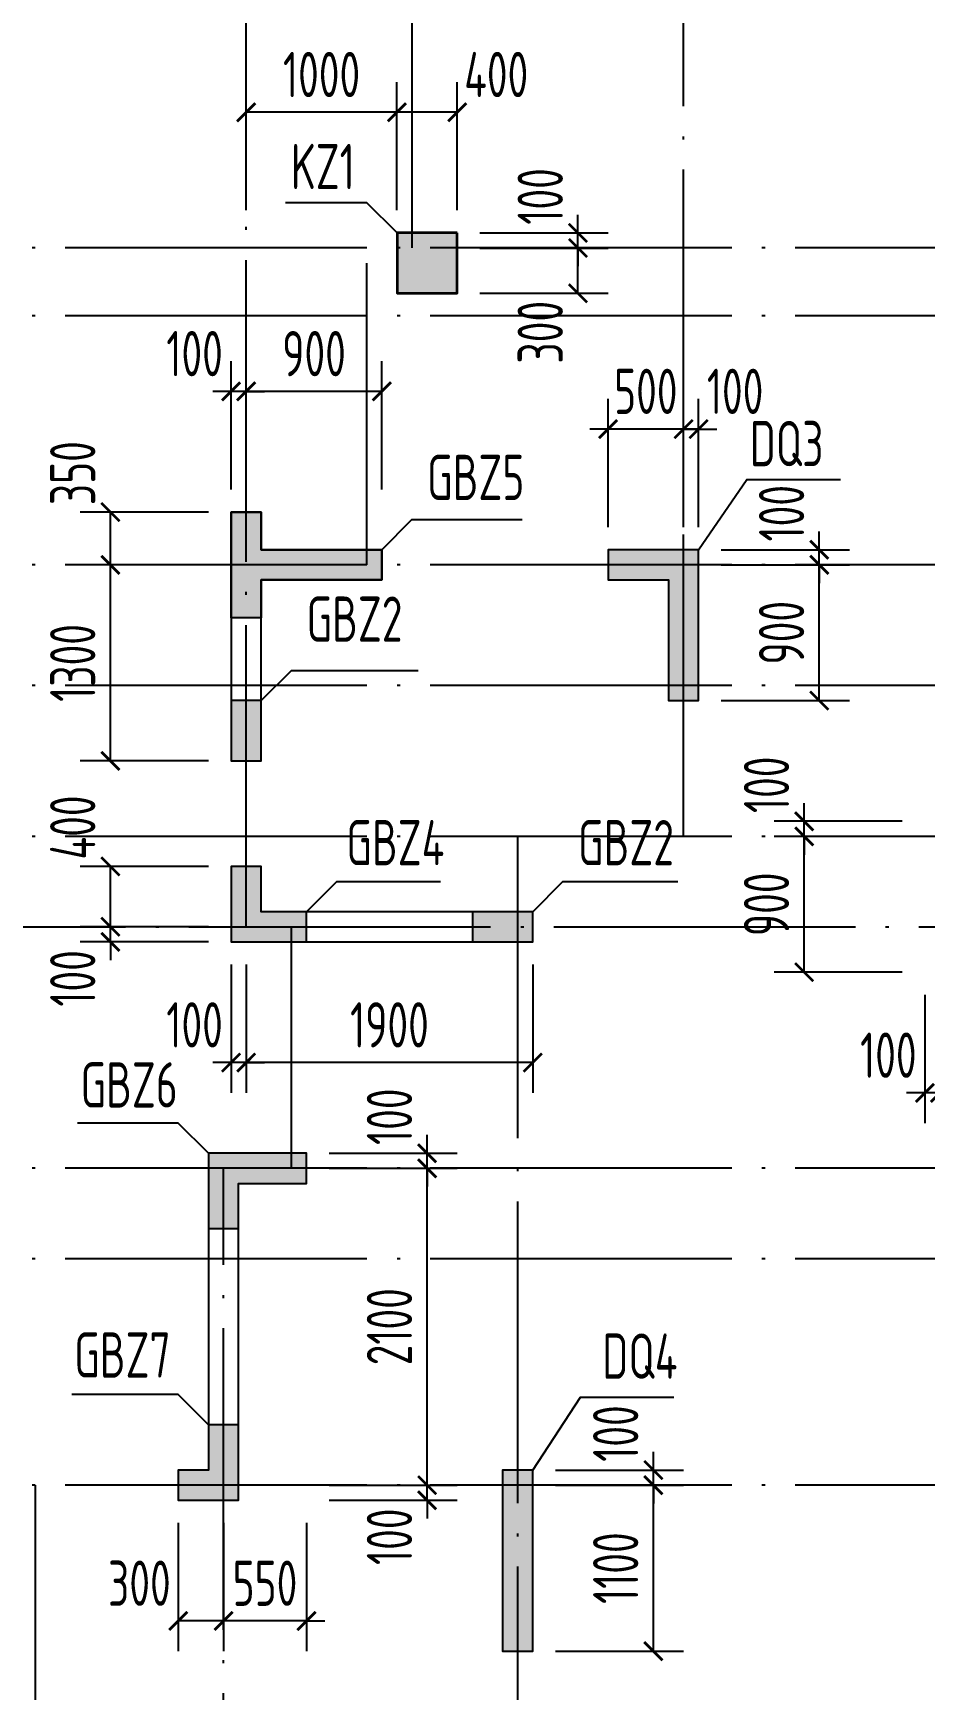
# Model space of a CAD drawing. Extents: x -668857 to 143095, y -247466 to 228182.
# Drawn here: x -314750 to -308837, y 133175 to 144156 of the extents above; entities that cross this region are included whole.
import ezdxf
from ezdxf.enums import TextEntityAlignment as Align

# ---------------------------------------------------------------- set-up
doc = ezdxf.new("R2010")
doc.units = 0
doc.header["$LTSCALE"] = 1000
doc.linetypes.add('DOTE', pattern=[2.42, 2, -0.2, 0.02, -0.2])
doc.layers.get('0').update_dxf_attribs({"linetype": 'CONTINUOUS'})
doc.layers.get('DEFPOINTS').update_dxf_attribs({"linetype": 'CONTINUOUS'})
for name, color, linetype in [('A-DOTE', 10, 'DOTE'), ('COLU_DE_TEXT', 7, 'CONTINUOUS'), ('LABEL', 1, 'CONTINUOUS'), ('S-Q墙实线', 6, 'CONTINUOUS'), ('S-Q墙标注', 3, 'CONTINUOUS'), ('S-X详图填充', 252, 'CONTINUOUS'), ('S-X详图实线', 4, 'CONTINUOUS'), ('S-Z柱实线', 6, 'CONTINUOUS'), ('S-Z柱编号', 6, 'CONTINUOUS')]:
    doc.layers.add(name, color=color, linetype=linetype)
doc.styles.add('TSSD_REIN', font='tssdeng.shx', dxfattribs={"width": 0.7, "height": 300, "bigfont": 'tssdchn.shx'})
doc.styles.add('结构文字', font='zstxt.shx', dxfattribs={"width": 0.7, "bigfont": 'zshz.shx'})
doc.dimstyles.new('STRUCK', dxfattribs={"dimtxt": 400, "dimasz": 121, "dimexe": 200, "dimexo": 150, "dimgap": 115, "dimtad": 1, "dimdec": 0, "dimdsep": 46, "dimtxsty": '结构文字', "dimblk": 'ARCHTICK', "dimcen": 400, "dimclrd": 3, "dimclre": 3, "dimclrt": 7, "dimadec": 0, "dimazin": 0, "dimtfac": 1, "dimtdec": 0, "dimtix": 1, "dimtmove": 2, "dimatfit": 3, "dimldrblk": '_DIMX', "dimfxl": 0, "dimtolj": 1, "dimtzin": 0, "dimarcsym": 0})

# ---------------------------------------------------------------- blocks, each defined once
blk = doc.blocks.new('20210726.16350016')
at = {"layer": 'A-DOTE'}
for p, q in [((18500, 13100.3), (18500, 21100)), ((19600, 17600), (19600, 21100)), ((21400, 13700), (21400, 21100)), ((55600, 17600), (3600, 17600)), ((19300, 15500), (19300, 17600)), ((55600, 17150), (3600, 17150)), ((55600, 15500), (3600, 15500)), ((55600, 14700), (3600, 14700)), ((55600, 13700), (3600, 13700)), ((20299.8, 13700), (20300, 3600)), ((3600, 13100.3), (55600, 13100.3)), ((18800, 11500), (18800, 13100)), ((55600, 11500), (3600, 11500)), ((18350, 3600.1), (18350, 11500)), ((55600, 10900), (3600, 10900)), ((55600, 9400), (3600, 9400)), ((17100, 9400), (17100, 3600))]:
    blk.add_line(p, q, dxfattribs=at)
blk = doc.blocks.new('_ArchTick')
at = {"color": 0, "linetype": 'ByBlock', "const_width": 0.15}
blk.add_lwpolyline([(-0.5, -0.5), (0.5, 0.5)], dxfattribs=at)
blk = doc.blocks.new('*D1576')
at = {"layer": 'DEFPOINTS', "color": 0}
for p in [(-311437, 134532), (-310637, 134532), (-311437, 133432)]:
    blk.add_point(p, dxfattribs=at)
at = {"layer": 'S-Q墙标注', "color": 3, "lineweight": -2}
for p, q in [((-311287, 134532), (-310437, 134532)), ((-310637, 133432), (-310637, 134532)), ((-311287, 133432), (-310437, 133432))]:
    blk.add_line(p, q, dxfattribs=at)
at = {"layer": 'S-Q墙标注', "color": 3, "lineweight": -2, "xscale": 121, "yscale": 121, "zscale": 121}
for p, rotation in [((-310637, 134532), 90), ((-310637, 133432), 270)]:
    blk.add_blockref('_ArchTick', p, dxfattribs=dict(at, rotation=rotation))
at = {"layer": 'S-Q墙标注', "color": 7, "insert": (-310887, 133982), "char_height": 300, "attachment_point": 5, "rotation": 90, "style": 'TSSD_REIN'}
blk.add_mtext('\\A1;1100', dxfattribs=at)
blk = doc.blocks.new('_DIMX')
blk.add_line((-150, 0), (150, 0))
at = {"const_width": 50}
blk.add_lwpolyline([(-70, -70), (70, 70)], dxfattribs=at)
blk = doc.blocks.new('*D1577')
at = {"layer": 'DEFPOINTS', "color": 0}
for p in [(-311437, 134632), (-310637, 134632), (-311437, 134532)]:
    blk.add_point(p, dxfattribs=at)
at = {"layer": 'S-Q墙标注', "color": 3, "lineweight": -2}
for p, q in [((-310637, 134632), (-310637, 134753)), ((-311287, 134632), (-310437, 134632)), ((-310637, 134532), (-310637, 134632)), ((-311287, 134532), (-310437, 134532)), ((-310637, 134532), (-310637, 134411))]:
    blk.add_line(p, q, dxfattribs=at)
at = {"layer": 'S-Q墙标注', "color": 3, "lineweight": -2, "xscale": 121, "yscale": 121, "zscale": 121}
for p, rotation in [((-310637, 134632), 270), ((-310637, 134532), 90)]:
    blk.add_blockref('_ArchTick', p, dxfattribs=dict(at, rotation=rotation))
at = {"layer": 'S-Q墙标注', "color": 7, "insert": (-310887, 134874), "char_height": 300, "attachment_point": 5, "rotation": 90, "style": 'TSSD_REIN'}
blk.add_mtext('\\A1;100', dxfattribs=at)
blk = doc.blocks.new('*D1586')
at = {"layer": 'DEFPOINTS', "color": 0}
for p in [(-309637, 138832), (-308837, 138832), (-308837, 137932)]:
    blk.add_point(p, dxfattribs=at)
at = {"layer": 'S-Q墙标注', "color": 3, "lineweight": -2}
for p, q in [((-308987, 138832), (-309837, 138832)), ((-309637, 137932), (-309637, 138832)), ((-308987, 137932), (-309837, 137932))]:
    blk.add_line(p, q, dxfattribs=at)
at = {"layer": 'S-Q墙标注', "color": 3, "lineweight": -2, "xscale": 121, "yscale": 121, "zscale": 121}
for p, rotation in [((-309637, 138832), 90), ((-309637, 137932), 270)]:
    blk.add_blockref('_ArchTick', p, dxfattribs=dict(at, rotation=rotation))
at = {"layer": 'S-Q墙标注', "color": 7, "insert": (-309887, 138382), "char_height": 300, "attachment_point": 5, "rotation": 90, "style": 'TSSD_REIN'}
blk.add_mtext('\\A1;900', dxfattribs=at)
blk = doc.blocks.new('*D1587')
at = {"layer": 'DEFPOINTS', "color": 0}
for p in [(-309637, 138932), (-308837, 138932), (-308837, 138832)]:
    blk.add_point(p, dxfattribs=at)
at = {"layer": 'S-Q墙标注', "color": 3, "lineweight": -2}
for p, q in [((-309637, 138932), (-309637, 139053)), ((-308987, 138932), (-309837, 138932)), ((-309637, 138832), (-309637, 138932)), ((-308987, 138832), (-309837, 138832)), ((-309637, 138832), (-309637, 138711))]:
    blk.add_line(p, q, dxfattribs=at)
at = {"layer": 'S-Q墙标注', "color": 3, "lineweight": -2, "xscale": 121, "yscale": 121, "zscale": 121}
for p, rotation in [((-309637, 138932), 270), ((-309637, 138832), 90)]:
    blk.add_blockref('_ArchTick', p, dxfattribs=dict(at, rotation=rotation))
at = {"layer": 'S-Q墙标注', "color": 7, "insert": (-309887, 139174), "char_height": 300, "attachment_point": 5, "rotation": 90, "style": 'TSSD_REIN'}
blk.add_mtext('\\A1;100', dxfattribs=at)
blk = doc.blocks.new('*D1589')
at = {"layer": 'DEFPOINTS', "color": 0}
for p in [(-308837, 137932), (-308737, 137932), (-308837, 137132)]:
    blk.add_point(p, dxfattribs=at)
at = {"layer": 'S-Q墙标注', "color": 3, "lineweight": -2}
for p, q in [((-308837, 137782), (-308837, 136932)), ((-308737, 137782), (-308737, 136932)), ((-308837, 137132), (-308958, 137132)), ((-308737, 137132), (-308837, 137132)), ((-308737, 137132), (-308616, 137132))]:
    blk.add_line(p, q, dxfattribs=at)
at = {"layer": 'S-Q墙标注', "color": 3, "lineweight": -2, "xscale": 121, "yscale": 121, "zscale": 121}
blk.add_blockref('_ArchTick', (-308837, 137132), dxfattribs=at)
at = {"layer": 'S-Q墙标注', "color": 3, "lineweight": -2, "xscale": 121, "yscale": 121, "zscale": 121, "rotation": 180}
blk.add_blockref('_ArchTick', (-308737, 137132), dxfattribs=at)
at = {"layer": 'S-Q墙标注', "color": 7, "insert": (-309079, 137382), "char_height": 300, "attachment_point": 5, "style": 'TSSD_REIN'}
blk.add_mtext('\\A1;100', dxfattribs=at)
blk = doc.blocks.new('*D1590')
at = {"layer": 'DEFPOINTS', "color": 0}
for p in [(-314237, 138233), (-313437, 138233), (-313437, 138133)]:
    blk.add_point(p, dxfattribs=at)
at = {"layer": 'S-Q墙标注', "color": 3, "lineweight": -2}
for p, q in [((-314237, 138233), (-314237, 138354)), ((-313587, 138233), (-314437, 138233)), ((-314237, 138133), (-314237, 138233)), ((-313587, 138133), (-314437, 138133)), ((-314237, 138133), (-314237, 138012))]:
    blk.add_line(p, q, dxfattribs=at)
at = {"layer": 'S-Q墙标注', "color": 3, "lineweight": -2, "xscale": 121, "yscale": 121, "zscale": 121}
for p, rotation in [((-314237, 138233), 270), ((-314237, 138133), 90)]:
    blk.add_blockref('_ArchTick', p, dxfattribs=dict(at, rotation=rotation))
at = {"layer": 'S-Q墙标注', "color": 7, "insert": (-314487, 137891), "char_height": 300, "attachment_point": 5, "rotation": 90, "style": 'TSSD_REIN'}
blk.add_mtext('\\A1;100', dxfattribs=at)
blk = doc.blocks.new('*D1591')
at = {"layer": 'DEFPOINTS', "color": 0}
for p in [(-314237, 138633), (-313437, 138633), (-313437, 138233)]:
    blk.add_point(p, dxfattribs=at)
at = {"layer": 'S-Q墙标注', "color": 3, "lineweight": -2}
for p, q in [((-313587, 138633), (-314437, 138633)), ((-314237, 138233), (-314237, 138633)), ((-313587, 138233), (-314437, 138233))]:
    blk.add_line(p, q, dxfattribs=at)
at = {"layer": 'S-Q墙标注', "color": 3, "lineweight": -2, "xscale": 121, "yscale": 121, "zscale": 121}
for p, rotation in [((-314237, 138633), 90), ((-314237, 138233), 270)]:
    blk.add_blockref('_ArchTick', p, dxfattribs=dict(at, rotation=rotation))
at = {"layer": 'S-Q墙标注', "color": 7, "insert": (-314487, 138891), "char_height": 300, "attachment_point": 5, "rotation": 90, "style": 'TSSD_REIN'}
blk.add_mtext('\\A1;400', dxfattribs=at)
blk = doc.blocks.new('*D1592')
at = {"layer": 'DEFPOINTS', "color": 0}
for p in [(-313337, 138133), (-311437, 138133), (-313337, 137333)]:
    blk.add_point(p, dxfattribs=at)
at = {"layer": 'S-Q墙标注', "color": 3, "lineweight": -2}
for p, q in [((-313337, 137983), (-313337, 137133)), ((-311437, 137983), (-311437, 137133)), ((-311437, 137333), (-313337, 137333))]:
    blk.add_line(p, q, dxfattribs=at)
at = {"layer": 'S-Q墙标注', "color": 3, "lineweight": -2, "xscale": 121, "yscale": 121, "zscale": 121, "rotation": 180}
blk.add_blockref('_ArchTick', (-313337, 137333), dxfattribs=at)
at = {"layer": 'S-Q墙标注', "color": 3, "lineweight": -2, "xscale": 121, "yscale": 121, "zscale": 121}
blk.add_blockref('_ArchTick', (-311437, 137333), dxfattribs=at)
at = {"layer": 'S-Q墙标注', "color": 7, "insert": (-312387, 137583), "char_height": 300, "attachment_point": 5, "style": 'TSSD_REIN'}
blk.add_mtext('\\A1;1900', dxfattribs=at)
blk = doc.blocks.new('*D1593')
at = {"layer": 'DEFPOINTS', "color": 0}
for p in [(-313437, 138133), (-313337, 138133), (-313437, 137333)]:
    blk.add_point(p, dxfattribs=at)
at = {"layer": 'S-Q墙标注', "color": 3, "lineweight": -2}
for p, q in [((-313437, 137983), (-313437, 137133)), ((-313337, 137983), (-313337, 137133)), ((-313437, 137333), (-313558, 137333)), ((-313337, 137333), (-313437, 137333)), ((-313337, 137333), (-313216, 137333))]:
    blk.add_line(p, q, dxfattribs=at)
at = {"layer": 'S-Q墙标注', "color": 3, "lineweight": -2, "xscale": 121, "yscale": 121, "zscale": 121}
blk.add_blockref('_ArchTick', (-313437, 137333), dxfattribs=at)
at = {"layer": 'S-Q墙标注', "color": 3, "lineweight": -2, "xscale": 121, "yscale": 121, "zscale": 121, "rotation": 180}
blk.add_blockref('_ArchTick', (-313337, 137333), dxfattribs=at)
at = {"layer": 'S-Q墙标注', "color": 7, "insert": (-313679, 137583), "char_height": 300, "attachment_point": 5, "style": 'TSSD_REIN'}
blk.add_mtext('\\A1;100', dxfattribs=at)
blk = doc.blocks.new('*D1594')
at = {"layer": 'DEFPOINTS', "color": 0}
for p in [(-310337, 140632), (-309537, 140632), (-310337, 139732)]:
    blk.add_point(p, dxfattribs=at)
at = {"layer": 'S-Q墙标注', "color": 3, "lineweight": -2}
for p, q in [((-310187, 140632), (-309337, 140632)), ((-309537, 139732), (-309537, 140632)), ((-310187, 139732), (-309337, 139732))]:
    blk.add_line(p, q, dxfattribs=at)
at = {"layer": 'S-Q墙标注', "color": 3, "lineweight": -2, "xscale": 121, "yscale": 121, "zscale": 121}
for p, rotation in [((-309537, 140632), 90), ((-309537, 139732), 270)]:
    blk.add_blockref('_ArchTick', p, dxfattribs=dict(at, rotation=rotation))
at = {"layer": 'S-Q墙标注', "color": 7, "insert": (-309787, 140182), "char_height": 300, "attachment_point": 5, "rotation": 90, "style": 'TSSD_REIN'}
blk.add_mtext('\\A1;900', dxfattribs=at)
blk = doc.blocks.new('*D1595')
at = {"layer": 'DEFPOINTS', "color": 0}
for p in [(-310337, 140732), (-309537, 140732), (-310337, 140632)]:
    blk.add_point(p, dxfattribs=at)
at = {"layer": 'S-Q墙标注', "color": 3, "lineweight": -2}
for p, q in [((-309537, 140732), (-309537, 140853)), ((-310187, 140732), (-309337, 140732)), ((-309537, 140632), (-309537, 140732)), ((-310187, 140632), (-309337, 140632)), ((-309537, 140632), (-309537, 140511))]:
    blk.add_line(p, q, dxfattribs=at)
at = {"layer": 'S-Q墙标注', "color": 3, "lineweight": -2, "xscale": 121, "yscale": 121, "zscale": 121}
for p, rotation in [((-309537, 140732), 270), ((-309537, 140632), 90)]:
    blk.add_blockref('_ArchTick', p, dxfattribs=dict(at, rotation=rotation))
at = {"layer": 'S-Q墙标注', "color": 7, "insert": (-309787, 140974), "char_height": 300, "attachment_point": 5, "rotation": 90, "style": 'TSSD_REIN'}
blk.add_mtext('\\A1;100', dxfattribs=at)
blk = doc.blocks.new('*D1596')
at = {"layer": 'DEFPOINTS', "color": 0}
for p in [(-310437, 141532), (-310437, 140732), (-310337, 140732)]:
    blk.add_point(p, dxfattribs=at)
at = {"layer": 'S-Q墙标注', "color": 3, "lineweight": -2}
for p, q in [((-310437, 140882), (-310437, 141732)), ((-310337, 140882), (-310337, 141732)), ((-310437, 141532), (-310558, 141532)), ((-310337, 141532), (-310437, 141532)), ((-310337, 141532), (-310216, 141532))]:
    blk.add_line(p, q, dxfattribs=at)
at = {"layer": 'S-Q墙标注', "color": 3, "lineweight": -2, "xscale": 121, "yscale": 121, "zscale": 121}
blk.add_blockref('_ArchTick', (-310437, 141532), dxfattribs=at)
at = {"layer": 'S-Q墙标注', "color": 3, "lineweight": -2, "xscale": 121, "yscale": 121, "zscale": 121, "rotation": 180}
blk.add_blockref('_ArchTick', (-310337, 141532), dxfattribs=at)
at = {"layer": 'S-Q墙标注', "color": 7, "insert": (-310095, 141782), "char_height": 300, "attachment_point": 5, "style": 'TSSD_REIN'}
blk.add_mtext('\\A1;100', dxfattribs=at)
blk = doc.blocks.new('*D1597')
at = {"layer": 'DEFPOINTS', "color": 0}
for p in [(-310937, 141532), (-310937, 140732), (-310437, 140732)]:
    blk.add_point(p, dxfattribs=at)
at = {"layer": 'S-Q墙标注', "color": 3, "lineweight": -2}
for p, q in [((-310937, 140882), (-310937, 141732)), ((-310437, 140882), (-310437, 141732)), ((-310937, 141532), (-311058, 141532)), ((-310437, 141532), (-310937, 141532)), ((-310437, 141532), (-310316, 141532))]:
    blk.add_line(p, q, dxfattribs=at)
at = {"layer": 'S-Q墙标注', "color": 3, "lineweight": -2, "xscale": 121, "yscale": 121, "zscale": 121}
blk.add_blockref('_ArchTick', (-310937, 141532), dxfattribs=at)
at = {"layer": 'S-Q墙标注', "color": 3, "lineweight": -2, "xscale": 121, "yscale": 121, "zscale": 121, "rotation": 180}
blk.add_blockref('_ArchTick', (-310437, 141532), dxfattribs=at)
at = {"layer": 'S-Q墙标注', "color": 7, "insert": (-310687, 141782), "char_height": 300, "attachment_point": 5, "style": 'TSSD_REIN'}
blk.add_mtext('\\A1;500', dxfattribs=at)
blk = doc.blocks.new('*D1598')
at = {"layer": 'DEFPOINTS', "color": 0}
for p in [(-312937, 134532), (-312137, 134532), (-312937, 134432)]:
    blk.add_point(p, dxfattribs=at)
at = {"layer": 'S-Q墙标注', "color": 3, "lineweight": -2}
for p, q in [((-312137, 134532), (-312137, 134653)), ((-312787, 134532), (-311937, 134532)), ((-312137, 134432), (-312137, 134532)), ((-312787, 134432), (-311937, 134432)), ((-312137, 134432), (-312137, 134311))]:
    blk.add_line(p, q, dxfattribs=at)
at = {"layer": 'S-Q墙标注', "color": 3, "lineweight": -2, "xscale": 121, "yscale": 121, "zscale": 121}
for p, rotation in [((-312137, 134532), 270), ((-312137, 134432), 90)]:
    blk.add_blockref('_ArchTick', p, dxfattribs=dict(at, rotation=rotation))
at = {"layer": 'S-Q墙标注', "color": 7, "insert": (-312387, 134190), "char_height": 300, "attachment_point": 5, "rotation": 90, "style": 'TSSD_REIN'}
blk.add_mtext('\\A1;100', dxfattribs=at)
blk = doc.blocks.new('*D1599')
at = {"layer": 'DEFPOINTS', "color": 0}
for p in [(-312937, 136632), (-312137, 136632), (-312937, 134532)]:
    blk.add_point(p, dxfattribs=at)
at = {"layer": 'S-Q墙标注', "color": 3, "lineweight": -2}
for p, q in [((-312787, 136632), (-311937, 136632)), ((-312137, 134532), (-312137, 136632)), ((-312787, 134532), (-311937, 134532))]:
    blk.add_line(p, q, dxfattribs=at)
at = {"layer": 'S-Q墙标注', "color": 3, "lineweight": -2, "xscale": 121, "yscale": 121, "zscale": 121}
for p, rotation in [((-312137, 136632), 90), ((-312137, 134532), 270)]:
    blk.add_blockref('_ArchTick', p, dxfattribs=dict(at, rotation=rotation))
at = {"layer": 'S-Q墙标注', "color": 7, "insert": (-312387, 135582), "char_height": 300, "attachment_point": 5, "rotation": 90, "style": 'TSSD_REIN'}
blk.add_mtext('\\A1;2100', dxfattribs=at)
blk = doc.blocks.new('*D1600')
at = {"layer": 'DEFPOINTS', "color": 0}
for p in [(-312937, 136732), (-312137, 136732), (-312937, 136632)]:
    blk.add_point(p, dxfattribs=at)
at = {"layer": 'S-Q墙标注', "color": 3, "lineweight": -2}
for p, q in [((-312137, 136732), (-312137, 136853)), ((-312787, 136732), (-311937, 136732)), ((-312137, 136632), (-312137, 136732)), ((-312787, 136632), (-311937, 136632)), ((-312137, 136632), (-312137, 136511))]:
    blk.add_line(p, q, dxfattribs=at)
at = {"layer": 'S-Q墙标注', "color": 3, "lineweight": -2, "xscale": 121, "yscale": 121, "zscale": 121}
for p, rotation in [((-312137, 136732), 270), ((-312137, 136632), 90)]:
    blk.add_blockref('_ArchTick', p, dxfattribs=dict(at, rotation=rotation))
at = {"layer": 'S-Q墙标注', "color": 7, "insert": (-312387, 136974), "char_height": 300, "attachment_point": 5, "rotation": 90, "style": 'TSSD_REIN'}
blk.add_mtext('\\A1;100', dxfattribs=at)
blk = doc.blocks.new('*D1318')
at = {"layer": 'DEFPOINTS', "color": 0}
for p in [(-313487, 134432), (-312937, 134432), (-313487, 133632)]:
    blk.add_point(p, dxfattribs=at)
at = {"layer": 'S-Q墙标注', "color": 3, "lineweight": -2}
for p, q in [((-313487, 134282), (-313487, 133432)), ((-312937, 134282), (-312937, 133432)), ((-313487, 133632), (-313608, 133632)), ((-312937, 133632), (-313487, 133632)), ((-312937, 133632), (-312816, 133632))]:
    blk.add_line(p, q, dxfattribs=at)
at = {"layer": 'S-Q墙标注', "color": 3, "lineweight": -2, "xscale": 121, "yscale": 121, "zscale": 121}
blk.add_blockref('_ArchTick', (-313487, 133632), dxfattribs=at)
at = {"layer": 'S-Q墙标注', "color": 3, "lineweight": -2, "xscale": 121, "yscale": 121, "zscale": 121, "rotation": 180}
blk.add_blockref('_ArchTick', (-312937, 133632), dxfattribs=at)
at = {"layer": 'S-Q墙标注', "color": 7, "insert": (-313212, 133882), "char_height": 300, "attachment_point": 5, "style": 'TSSD_REIN'}
blk.add_mtext('\\A1;550', dxfattribs=at)
blk = doc.blocks.new('*D1319')
at = {"layer": 'DEFPOINTS', "color": 0}
for p in [(-313787, 134432), (-313487, 134432), (-313787, 133632)]:
    blk.add_point(p, dxfattribs=at)
at = {"layer": 'S-Q墙标注', "color": 3, "lineweight": -2}
for p, q in [((-313787, 134282), (-313787, 133432)), ((-313487, 134282), (-313487, 133432)), ((-313487, 133632), (-313787, 133632))]:
    blk.add_line(p, q, dxfattribs=at)
at = {"layer": 'S-Q墙标注', "color": 3, "lineweight": -2, "xscale": 121, "yscale": 121, "zscale": 121, "rotation": 180}
blk.add_blockref('_ArchTick', (-313787, 133632), dxfattribs=at)
at = {"layer": 'S-Q墙标注', "color": 3, "lineweight": -2, "xscale": 121, "yscale": 121, "zscale": 121}
blk.add_blockref('_ArchTick', (-313487, 133632), dxfattribs=at)
at = {"layer": 'S-Q墙标注', "color": 7, "insert": (-314045, 133882), "char_height": 300, "attachment_point": 5, "style": 'TSSD_REIN'}
blk.add_mtext('\\A1;300', dxfattribs=at)
blk = doc.blocks.new('*D1348')
at = {"layer": 'DEFPOINTS', "color": 0}
for p in [(-311937, 142832), (-311137, 142832), (-311937, 142732)]:
    blk.add_point(p, dxfattribs=at)
at = {"layer": 'S-Q墙标注', "color": 3, "lineweight": -2}
for p, q in [((-311137, 142832), (-311137, 142953)), ((-311787, 142832), (-310937, 142832)), ((-311137, 142732), (-311137, 142832)), ((-311787, 142732), (-310937, 142732)), ((-311137, 142732), (-311137, 142611))]:
    blk.add_line(p, q, dxfattribs=at)
at = {"layer": 'S-Q墙标注', "color": 3, "lineweight": -2, "xscale": 121, "yscale": 121, "zscale": 121}
for p, rotation in [((-311137, 142832), 270), ((-311137, 142732), 90)]:
    blk.add_blockref('_ArchTick', p, dxfattribs=dict(at, rotation=rotation))
at = {"layer": 'S-Q墙标注', "color": 7, "insert": (-311387, 143074), "char_height": 300, "attachment_point": 5, "rotation": 90, "style": 'TSSD_REIN'}
blk.add_mtext('\\A1;100', dxfattribs=at)
blk = doc.blocks.new('*D1351')
at = {"layer": 'DEFPOINTS', "color": 0}
for p in [(-311937, 142732), (-311137, 142732), (-311937, 142432)]:
    blk.add_point(p, dxfattribs=at)
at = {"layer": 'S-Q墙标注', "color": 3, "lineweight": -2}
for p, q in [((-311787, 142732), (-310937, 142732)), ((-311137, 142432), (-311137, 142732)), ((-311787, 142432), (-310937, 142432))]:
    blk.add_line(p, q, dxfattribs=at)
at = {"layer": 'S-Q墙标注', "color": 3, "lineweight": -2, "xscale": 121, "yscale": 121, "zscale": 121}
for p, rotation in [((-311137, 142732), 90), ((-311137, 142432), 270)]:
    blk.add_blockref('_ArchTick', p, dxfattribs=dict(at, rotation=rotation))
at = {"layer": 'S-Q墙标注', "color": 7, "insert": (-311387, 142174), "char_height": 300, "attachment_point": 5, "rotation": 90, "style": 'TSSD_REIN'}
blk.add_mtext('\\A1;300', dxfattribs=at)
blk = doc.blocks.new('*D1352')
at = {"layer": 'DEFPOINTS', "color": 0}
for p in [(-312337, 143632), (-312337, 142832), (-311937, 142832)]:
    blk.add_point(p, dxfattribs=at)
at = {"layer": 'S-Q墙标注', "color": 3, "lineweight": -2}
for p, q in [((-312337, 142982), (-312337, 143832)), ((-311937, 142982), (-311937, 143832)), ((-311937, 143632), (-312337, 143632))]:
    blk.add_line(p, q, dxfattribs=at)
at = {"layer": 'S-Q墙标注', "color": 3, "lineweight": -2, "xscale": 121, "yscale": 121, "zscale": 121, "rotation": 180}
blk.add_blockref('_ArchTick', (-312337, 143632), dxfattribs=at)
at = {"layer": 'S-Q墙标注', "color": 3, "lineweight": -2, "xscale": 121, "yscale": 121, "zscale": 121}
blk.add_blockref('_ArchTick', (-311937, 143632), dxfattribs=at)
at = {"layer": 'S-Q墙标注', "color": 7, "insert": (-311679, 143882), "char_height": 300, "attachment_point": 5, "style": 'TSSD_REIN'}
blk.add_mtext('\\A1;400', dxfattribs=at)
blk = doc.blocks.new('*D1298')
at = {"layer": 'DEFPOINTS', "color": 0}
for p in [(-313337, 143632), (-313337, 142832), (-312337, 142832)]:
    blk.add_point(p, dxfattribs=at)
at = {"layer": 'S-Q墙标注', "color": 3, "lineweight": -2}
for p, q in [((-313337, 142982), (-313337, 143832)), ((-312337, 142982), (-312337, 143832)), ((-312337, 143632), (-313337, 143632))]:
    blk.add_line(p, q, dxfattribs=at)
at = {"layer": 'S-Q墙标注', "color": 3, "lineweight": -2, "xscale": 121, "yscale": 121, "zscale": 121, "rotation": 180}
blk.add_blockref('_ArchTick', (-313337, 143632), dxfattribs=at)
at = {"layer": 'S-Q墙标注', "color": 3, "lineweight": -2, "xscale": 121, "yscale": 121, "zscale": 121}
blk.add_blockref('_ArchTick', (-312337, 143632), dxfattribs=at)
at = {"layer": 'S-Q墙标注', "color": 7, "insert": (-312837, 143882), "char_height": 300, "attachment_point": 5, "style": 'TSSD_REIN'}
blk.add_mtext('\\A1;1000', dxfattribs=at)
blk = doc.blocks.new('*D1253')
at = {"layer": 'DEFPOINTS', "color": 0}
for p in [(-314237, 140632), (-313437, 140632), (-313437, 139332)]:
    blk.add_point(p, dxfattribs=at)
at = {"layer": 'S-Q墙标注', "color": 3, "lineweight": -2}
for p, q in [((-313587, 140632), (-314437, 140632)), ((-314237, 139332), (-314237, 140632)), ((-313587, 139332), (-314437, 139332))]:
    blk.add_line(p, q, dxfattribs=at)
at = {"layer": 'S-Q墙标注', "color": 3, "lineweight": -2, "xscale": 121, "yscale": 121, "zscale": 121}
for p, rotation in [((-314237, 140632), 90), ((-314237, 139332), 270)]:
    blk.add_blockref('_ArchTick', p, dxfattribs=dict(at, rotation=rotation))
at = {"layer": 'S-Q墙标注', "color": 7, "insert": (-314487, 139982), "char_height": 300, "attachment_point": 5, "rotation": 90, "style": 'TSSD_REIN'}
blk.add_mtext('\\A1;1300', dxfattribs=at)
blk = doc.blocks.new('*D1254')
at = {"layer": 'DEFPOINTS', "color": 0}
for p in [(-314237, 140982), (-313437, 140982), (-313437, 140632)]:
    blk.add_point(p, dxfattribs=at)
at = {"layer": 'S-Q墙标注', "color": 3, "lineweight": -2}
for p, q in [((-313587, 140982), (-314437, 140982)), ((-314237, 140632), (-314237, 140982)), ((-313587, 140632), (-314437, 140632))]:
    blk.add_line(p, q, dxfattribs=at)
at = {"layer": 'S-Q墙标注', "color": 3, "lineweight": -2, "xscale": 121, "yscale": 121, "zscale": 121}
for p, rotation in [((-314237, 140982), 90), ((-314237, 140632), 270)]:
    blk.add_blockref('_ArchTick', p, dxfattribs=dict(at, rotation=rotation))
at = {"layer": 'S-Q墙标注', "color": 7, "insert": (-314487, 141240), "char_height": 300, "attachment_point": 5, "rotation": 90, "style": 'TSSD_REIN'}
blk.add_mtext('\\A1;350', dxfattribs=at)
blk = doc.blocks.new('*D1255')
at = {"layer": 'DEFPOINTS', "color": 0}
for p in [(-313337, 141782), (-313337, 140982), (-312437, 140982)]:
    blk.add_point(p, dxfattribs=at)
at = {"layer": 'S-Q墙标注', "color": 3, "lineweight": -2}
for p, q in [((-313337, 141132), (-313337, 141982)), ((-312437, 141132), (-312437, 141982)), ((-312437, 141782), (-313337, 141782))]:
    blk.add_line(p, q, dxfattribs=at)
at = {"layer": 'S-Q墙标注', "color": 3, "lineweight": -2, "xscale": 121, "yscale": 121, "zscale": 121, "rotation": 180}
blk.add_blockref('_ArchTick', (-313337, 141782), dxfattribs=at)
at = {"layer": 'S-Q墙标注', "color": 3, "lineweight": -2, "xscale": 121, "yscale": 121, "zscale": 121}
blk.add_blockref('_ArchTick', (-312437, 141782), dxfattribs=at)
at = {"layer": 'S-Q墙标注', "color": 7, "insert": (-312887, 142032), "char_height": 300, "attachment_point": 5, "style": 'TSSD_REIN'}
blk.add_mtext('\\A1;900', dxfattribs=at)
blk = doc.blocks.new('*D1256')
at = {"layer": 'DEFPOINTS', "color": 0}
for p in [(-313437, 141782), (-313437, 140982), (-313337, 140982)]:
    blk.add_point(p, dxfattribs=at)
at = {"layer": 'S-Q墙标注', "color": 3, "lineweight": -2}
for p, q in [((-313437, 141132), (-313437, 141982)), ((-313337, 141132), (-313337, 141982)), ((-313437, 141782), (-313558, 141782)), ((-313337, 141782), (-313437, 141782)), ((-313337, 141782), (-313216, 141782))]:
    blk.add_line(p, q, dxfattribs=at)
at = {"layer": 'S-Q墙标注', "color": 3, "lineweight": -2, "xscale": 121, "yscale": 121, "zscale": 121}
blk.add_blockref('_ArchTick', (-313437, 141782), dxfattribs=at)
at = {"layer": 'S-Q墙标注', "color": 3, "lineweight": -2, "xscale": 121, "yscale": 121, "zscale": 121, "rotation": 180}
blk.add_blockref('_ArchTick', (-313337, 141782), dxfattribs=at)
at = {"layer": 'S-Q墙标注', "color": 7, "insert": (-313679, 142032), "char_height": 300, "attachment_point": 5, "style": 'TSSD_REIN'}
blk.add_mtext('\\A1;100', dxfattribs=at)

msp = doc.modelspace()

# ---------------------------------------------------------------- hatches: boundary and pattern name
at = {"layer": 'S-X详图填充'}
h = msp.add_hatch(color=256, dxfattribs=at)
h.dxf.hatch_style = 1
h.paths.add_polyline_path([(-311936.85, 142832.31), (-312336.85, 142832.31), (-312336.85, 142432.31), (-311936.85, 142432.31)])
h = msp.add_hatch(color=256, dxfattribs=at)
h.dxf.hatch_style = 1
h.paths.add_polyline_path([(-313236.85, 140281.85), (-313436.85, 140281.85), (-313436.85, 140982.31), (-313236.85, 140982.31), (-313236.85, 140732.31), (-312436.72, 140732.31), (-312436.72, 140532.31), (-313236.85, 140532.31)])
h = msp.add_hatch(color=256, dxfattribs=at)
h.dxf.hatch_style = 1
h.paths.add_polyline_path([(-310336.85, 140732.31), (-310936.76, 140732.31), (-310936.76, 140532.31), (-310536.85, 140532.31), (-310536.85, 139732.31), (-310336.85, 139732.31)])
h = msp.add_hatch(color=256, dxfattribs=at)
h.dxf.hatch_style = 1
h.paths.add_polyline_path([(-313236.85, 139732.31), (-313436.85, 139732.31), (-313436.85, 139332.31), (-313236.85, 139332.31)])
h = msp.add_hatch(color=256, dxfattribs=at)
h.dxf.hatch_style = 1
h.paths.add_polyline_path([(-312936.85, 138132.58), (-312936.85, 138332.58), (-313236.85, 138332.58), (-313236.85, 138632.58), (-313436.85, 138632.58), (-313436.85, 138132.58)])
h = msp.add_hatch(color=256, dxfattribs=at)
h.dxf.hatch_style = 1
h.paths.add_polyline_path([(-311836.85, 138332.58), (-311836.85, 138132.58), (-311436.85, 138132.58), (-311436.85, 138332.58)])
h = msp.add_hatch(color=256, dxfattribs=at)
h.dxf.hatch_style = 1
h.paths.add_polyline_path([(-313586.85, 136232.31), (-313386.85, 136232.31), (-313386.85, 136532.31), (-312936.97, 136532.31), (-312936.97, 136732.31), (-313586.85, 136732.31)])
h = msp.add_hatch(color=256, dxfattribs=at)
h.dxf.hatch_style = 1
h.paths.add_polyline_path([(-313386.85, 134932.31), (-313586.85, 134932.31), (-313586.85, 134632.31), (-313786.85, 134632.31), (-313786.85, 134432.31), (-313386.85, 134432.31)])
h = msp.add_hatch(color=256, dxfattribs=at)
h.dxf.hatch_style = 1
h.paths.add_polyline_path([(-311636.95, 133432.31), (-311436.95, 133432.31), (-311436.86, 134632.31), (-311636.86, 134632.31)])

# ---------------------------------------------------------------- linework, layer by layer
at = {"layer": 'LABEL'}
msp.add_lwpolyline([(-312336.85, 142832.31), (-312536.85, 143032.31), (-313075.79, 143032.31)], dxfattribs=at)
at = {"layer": 'S-Q墙实线'}
for points in [[(-313436.85, 140632.31), (-313436.85, 139332.31), (-313236.85, 139332.31), (-313236.85, 140532.31), (-312437.24, 140532.31), (-312437.24, 140732.31), (-313236.85, 140732.31), (-313236.85, 140982.31), (-313436.85, 140982.31)], [(-310336.85, 140732.31), (-310936.76, 140732.31), (-310936.76, 140532.31), (-310536.85, 140532.31), (-310536.85, 139732.31), (-310336.85, 139732.31)], [(-313236.85, 138332.58), (-313236.85, 138632.58), (-313436.85, 138632.58), (-313436.85, 138132.58), (-313036.97, 138132.58), (-311436.85, 138132.58), (-311436.85, 138332.58), (-313036.97, 138332.58)], [(-313386.85, 134432.31), (-313386.85, 136032.31), (-313386.85, 136532.31), (-312936.97, 136532.31), (-312936.97, 136732.31), (-313586.85, 136732.31), (-313586.85, 136032.31), (-313586.85, 134632.31), (-313786.85, 134632.31), (-313786.85, 134432.31)], [(-311436.86, 133432.31), (-311436.86, 134632.31), (-311636.86, 134632.31), (-311636.86, 133432.31)]]:
    msp.add_lwpolyline(points, close=True, dxfattribs=at)
at = {"layer": 'S-X详图实线'}
for points in [[(-311936.85, 142832.31), (-312336.85, 142832.31), (-312336.85, 142432.31), (-311936.85, 142432.31), (-311936.85, 142832.31)], [(-313236.85, 140281.85), (-313436.85, 140281.85), (-313436.85, 140982.31), (-313236.85, 140982.31), (-313236.85, 140732.31), (-312436.72, 140732.31), (-312436.72, 140532.31), (-313236.85, 140532.31), (-313236.85, 140532.31)], [(-310336.85, 140732.31), (-310936.76, 140732.31), (-310936.76, 140532.31), (-310536.85, 140532.31), (-310536.85, 139732.31), (-310336.85, 139732.31), (-310336.85, 140732.31)], [(-313236.85, 139732.31), (-313436.85, 139732.31), (-313436.85, 139332.31), (-313236.85, 139332.31), (-313236.85, 139732.31)], [(-312936.85, 138132.58), (-312936.85, 138332.58), (-313236.85, 138332.58), (-313236.85, 138632.58), (-313436.85, 138632.58), (-313436.85, 138132.58), (-312936.85, 138132.58)], [(-311836.85, 138332.58), (-311836.85, 138132.58), (-311436.85, 138132.58), (-311436.85, 138332.58), (-311836.85, 138332.58)], [(-313586.85, 136232.31), (-313386.85, 136232.31), (-313386.85, 136532.31), (-312936.97, 136532.31), (-312936.97, 136732.31), (-313586.85, 136732.31), (-313586.85, 136232.31)], [(-313386.85, 134932.31), (-313586.85, 134932.31), (-313586.85, 134632.31), (-313786.85, 134632.31), (-313786.85, 134432.31), (-313386.85, 134432.31), (-313386.85, 134932.31)], [(-311636.95, 133432.31), (-311436.95, 133432.31), (-311436.86, 134632.31), (-311636.86, 134632.31), (-311636.86, 134232.31)]]:
    msp.add_lwpolyline(points, close=True, dxfattribs=at)
at = {"layer": 'S-Z柱实线', "lineweight": 35}
msp.add_lwpolyline([(-311936.85, 142832.31), (-312336.85, 142832.31), (-312336.85, 142432.31), (-311936.85, 142432.31)], close=True, dxfattribs=at)
at = {"layer": 'S-Z柱编号', "color": 7}
for points in [[(-310336.85, 140732.31), (-310017.14, 141197.37), (-309396.35, 141197.37)], [(-312437.44, 140732.31), (-312237.44, 140932.31), (-311506.21, 140932.31)], [(-313236.85, 139732.31), (-313036.85, 139932.31), (-312196.85, 139932.31)], [(-312936.85, 138332.58), (-312736.85, 138532.58), (-312049.07, 138532.58)], [(-311436.85, 138332.58), (-311236.85, 138532.58), (-310475.01, 138532.58)], [(-313586.85, 136732.31), (-313786.85, 136932.31), (-314455.49, 136932.31)], [(-313586.85, 134932.31), (-313786.85, 135132.31), (-314493.4, 135132.31)], [(-311436.86, 134632.31), (-311120.89, 135115.02), (-310501.55, 135115.02)]]:
    msp.add_lwpolyline(points, dxfattribs=at)

# ---------------------------------------------------------------- block references
at = {"layer": 'A-DOTE'}
msp.add_blockref('20210726.16350016', (-331836.85, 125132.26), dxfattribs=at)

# ---------------------------------------------------------------- texts
at = {"layer": 'COLU_DE_TEXT', "style": 'TSSD_REIN', "width": 0.7}
msp.add_text('KZ1', height=300, dxfattribs=at).set_placement((-313040.69, 143032.31), align=Align.BOTTOM_LEFT)
at = {"layer": 'S-Z柱编号', "color": 7, "style": 'TSSD_REIN', "width": 0.7}
for s, p in [('DQ3', (-309997.56, 141195.93)), ('GBZ5', (-312137.44, 140971.67)), ('GBZ2', (-312936.85, 140032.31)), ('GBZ4', (-312672.67, 138550.81)), ('GBZ2', (-311136.85, 138550.81)), ('GBZ6', (-314435.27, 136945.11)), ('GBZ7', (-314477.1, 135154.76)), ('DQ4', (-310975.35, 135147.41))]:
    msp.add_text(s, height=300, dxfattribs=at).set_placement(p, align=Align.BOTTOM_LEFT)

# ---------------------------------------------------------------- dimensions: what is measured, and where the dimension line sits
at = {"layer": 'S-Q墙标注'}
for base, p1, p2, angle, picture, middle in [((-313336.85, 143632.31), (-312336.85, 142832.31), (-313336.85, 142832.31), 180, '*D1298', (-312836.85, 143882.31)), ((-313336.84, 141782.31), (-312436.72, 140982.31), (-313336.84, 140982.31), 180, '*D1255', (-312886.78, 142032.31)), ((-310936.76, 141532.31), (-310436.85, 140732.31), (-310936.76, 140732.31), 180, '*D1597', (-310686.8, 141782.31)), ((-314236.85, 140632.31), (-313436.85, 139332.31), (-313436.85, 140632.31), 90, '*D1253', (-314486.85, 139982.31)), ((-309536.85, 140632.31), (-310336.85, 139732.31), (-310336.85, 140632.31), 90, '*D1594', (-309786.85, 140182.31)), ((-309636.86, 138832.31), (-308836.86, 137932.31), (-308836.86, 138832.31), 90, '*D1586', (-309886.86, 138382.31)), ((-313336.85, 137332.58), (-311436.85, 138132.58), (-313336.85, 138132.58), 180, '*D1592', (-312386.85, 137582.58)), ((-312136.78, 136632.31), (-312936.78, 134532.31), (-312936.78, 136632.31), 90, '*D1599', (-312386.78, 135582.31)), ((-310636.86, 134532.31), (-311436.86, 133432.31), (-311436.86, 134532.31), 90, '*D1576', (-310886.86, 133982.31)), ((-313486.84, 133632.28), (-312936.96, 134432.28), (-313486.84, 134432.28), 180, '*D1318', (-313211.9, 133882.28))]:
    dim = msp.add_linear_dim(base=base, p1=p1, p2=p2, angle=angle, dimstyle='STRUCK', override={"dimtxt": 300, "dimgap": 100, "dimtxsty": 'TSSD_REIN'}, dxfattribs=at)
    dim.commit()
    dim.dimension.update_dxf_attribs({"geometry": picture, "text_midpoint": middle})
for base, p1, p2, angle, picture, middle in [((-312336.85, 143632.31), (-311936.85, 142832.31), (-312336.85, 142832.31), 180, '*D1352', (-311678.77, 143882.31)), ((-311136.85, 142832.31), (-311936.85, 142732.31), (-311936.85, 142832.31), 90, '*D1348', (-311386.85, 143074.23)), ((-311136.85, 142732.31), (-311936.85, 142432.31), (-311936.85, 142732.31), 90, '*D1351', (-311386.85, 142174.23)), ((-313436.85, 141782.31), (-313336.84, 140982.31), (-313436.85, 140982.31), 180, '*D1256', (-313678.77, 142032.31)), ((-310436.85, 141532.31), (-310336.85, 140732.31), (-310436.85, 140732.31), 180, '*D1596', (-310094.92, 141782.31)), ((-314236.85, 140982.31), (-313436.85, 140632.31), (-313436.85, 140982.31), 90, '*D1254', (-314486.85, 141240.38)), ((-309536.85, 140732.31), (-310336.85, 140632.31), (-310336.85, 140732.31), 90, '*D1595', (-309786.85, 140974.23)), ((-309636.86, 138932.31), (-308836.86, 138832.31), (-308836.86, 138932.31), 90, '*D1587', (-309886.86, 139174.23)), ((-314236.84, 138632.58), (-313436.84, 138232.58), (-313436.84, 138632.58), 90, '*D1591', (-314486.84, 138890.65)), ((-314236.84, 138232.58), (-313436.84, 138132.58), (-313436.84, 138232.58), 90, '*D1590', (-314486.84, 137890.65)), ((-313436.84, 137332.58), (-313336.85, 138132.58), (-313436.84, 138132.58), 180, '*D1593', (-313678.77, 137582.58)), ((-308836.86, 137132.31), (-308736.85, 137932.31), (-308836.86, 137932.31), 180, '*D1589', (-309078.78, 137382.31)), ((-312136.78, 136732.31), (-312936.78, 136632.31), (-312936.78, 136732.31), 90, '*D1600', (-312386.78, 136974.23)), ((-310636.86, 134632.31), (-311436.86, 134532.31), (-311436.86, 134632.31), 90, '*D1577', (-310886.86, 134874.23)), ((-312136.78, 134532.31), (-312936.78, 134432.31), (-312936.78, 134532.31), 90, '*D1598', (-312386.78, 134190.38)), ((-313786.84, 133632.28), (-313486.84, 134432.28), (-313786.84, 134432.28), 180, '*D1319', (-314044.91, 133882.28))]:
    dim = msp.add_linear_dim(base=base, p1=p1, p2=p2, angle=angle, dimstyle='STRUCK', override={"dimtxt": 300, "dimgap": 100, "dimtxsty": 'TSSD_REIN'}, dxfattribs=at)
    dim.commit()
    dim.dimension.update_dxf_attribs({"geometry": picture, "text_midpoint": middle, "dimtype": 160})

doc.saveas('drawing.dxf')
